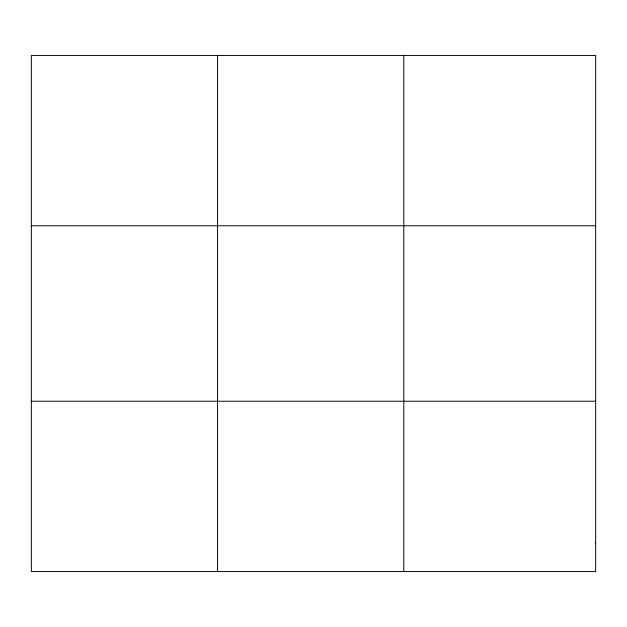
<?xml version="1.0" encoding="UTF-8"?>
<svg xmlns="http://www.w3.org/2000/svg" width="627" height="627" viewBox="0 0 627 627"><rect width="100%" height="100%" fill="white"/><g stroke="black" fill="none" stroke-linecap="round" stroke-linejoin="round"><path stroke-width="0.94" d="M217.569 55.442L217.569 571.558M403.788 55.442L403.788 571.558M31.35 225.759L595.65 225.759M31.35 401.241L595.65 401.241M595.65 543.178L595.65 571.558L31.35 571.558L31.35 55.442L595.65 55.442L595.65 543.178"/></g></svg>
